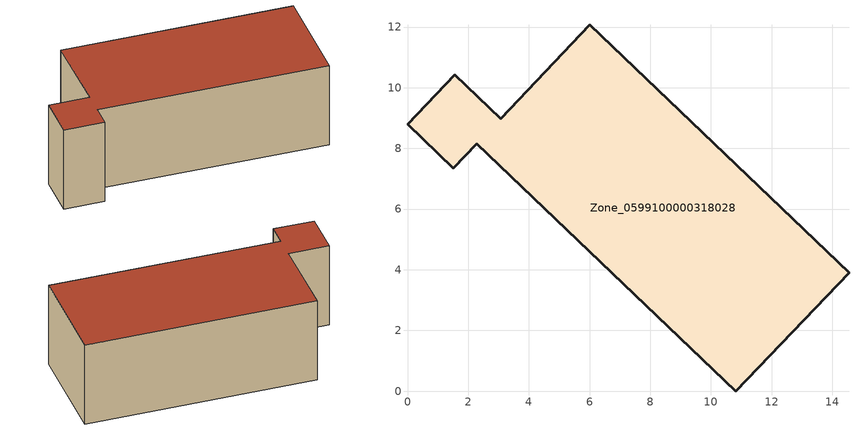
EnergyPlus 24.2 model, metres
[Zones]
Zone_0599100000318028
 floor ground (C_G): 1.51,7.34 0,8.79 1.56,10.42 3.07,8.98 6.01,12.07 14.55,3.9 10.82,0 2.29,8.16 z3.19
 wall outside (C_F): 3.07,8.98 1.56,10.42 0,8.79 1.51,7.34 2.29,8.16 10.82,0 14.55,3.9 6.01,12.07 3.07,8.98 z3.19:7.79
 roof outside (C_R): 14.55,3.9 6.01,12.07 3.07,8.98 1.56,10.42 0,8.79 1.51,7.34 2.29,8.16 10.82,0 z7.79
[BUILDING]
Pand.0599100000318028: North Axis=0; Terrain=City; Loads Convergence Tolerance Value=0.04; Temperature Convergence Tolerance Value=0.4; Solar Distribution=FullExterior; Maximum Number of Warmup Days=25; Minimum Number of Warmup Days=1
[Site:Location]
Rotterdam.The.Hague.AP_ZH_NLD Design_Conditions: Latitude=51.96; Longitude=4.45; Time Zone=1; Elevation=-4.5
[SITE:GROUNDTEMPERATURE:BUILDINGSURFACE]
18, 18, 18, 18, 18, 18, 18, 18, 18, 18, 18, 18
[MATERIAL] Thermal Absorptance=0.9; Solar Absorptance=0.7; Visible Absorptance=0.7
Name | Roughness | Thickness | Conductivity | Density | Specific Heat
G.TI.1975-1991 | MediumSmooth | 0.15 | 0.288461 | 540 | 1210
F.TI.1975-1991 | Rough | 0.3 | 0.230769 | 1920 | 840
R.TI.1975-1991 | MediumRough | 0.2 | 0.153846 | 1500 | 1000
[CONSTRUCTION]
C_G: G.TI.1975-1991
C_F: F.TI.1975-1991
C_R: R.TI.1975-1991
[ZONE]
Zone_0599100000318028: Type=1; Multiplier=1; Ceiling Height=Autocalculate; Volume=Autocalculate; Floor Area=autocalculate; Part of Total Floor Area=Yes
[ZONEINFILTRATION:DESIGNFLOWRATE]
Infil_Zone_0599100000318028: Zone or ZoneList or Space or SpaceList=Zone_0599100000318028; Schedule=AlwaysOn; Design Flow Rate Calculation Method=Flow/Area; Flow Rate per Floor Area=0.003; Constant Term Coefficient=1; Temperature Term Coefficient=0; Velocity Term Coefficient=0; Velocity Squared Term Coefficient=0
[HVACTEMPLATE:ZONE:IDEALLOADSAIRSYSTEM]
Zone_0599100000318028: Maximum Heating Supply Air Temperature=50; Minimum Cooling Supply Air Temperature=13; Maximum Heating Supply Air Humidity Ratio=0.0156; Minimum Cooling Supply Air Humidity Ratio=0.0077; Heating Limit=NoLimit; Cooling Limit=NoLimit; Dehumidification Control Type=ConstantSensibleHeatRatio; Cooling Sensible Heat Ratio=0.7; Dehumidification Setpoint=60; Humidification Control Type=None; Humidification Setpoint=30; Outdoor Air Method=None; Outdoor Air Flow Rate per Person=0.00944; Outdoor Air Flow Rate per Zone Floor Area=0; Outdoor Air Flow Rate per Zone=0; Demand Controlled Ventilation Type=None; Outdoor Air Economizer Type=NoEconomizer; Heat Recovery Type=None; Sensible Heat Recovery Effectiveness=0.7; Latent Heat Recovery Effectiveness=0.65
[ZONECONTROL:THERMOSTAT]
ThermostatControl_Zone_0599100000318028: Zone or ZoneList=Zone_0599100000318028; Control Type Schedule=DualSetpointControlType; Control 1=Thermostat_Zone_0599100000318028; Temperature Difference Between Cutout And Setpoint=0
[THERMOSTATSETPOINT:DUALSETPOINT]
Thermostat_Zone_0599100000318028: Heating Setpoint Temperature Schedule=HeatingSetpoint_Zone_0599100000318028; Cooling Setpoint Temperature Schedule=CoolingSetpoint_Zone_0599100000318028
[SCHEDULE:COMPACT]
HeatingSetpoint_Zone_0599100000318028: Through: 12/31, For: AllDays, Until: 24:00, 21
CoolingSetpoint_Zone_0599100000318028: Through: 12/31, For: AllDays, Until: 24:00, 24
DualSetpointControlType: Through: 12/31, For: AllDays, Until: 24:00, 4
AlwaysOn: Through: 12/31, For: AllDays, Until: 24:00, 1
